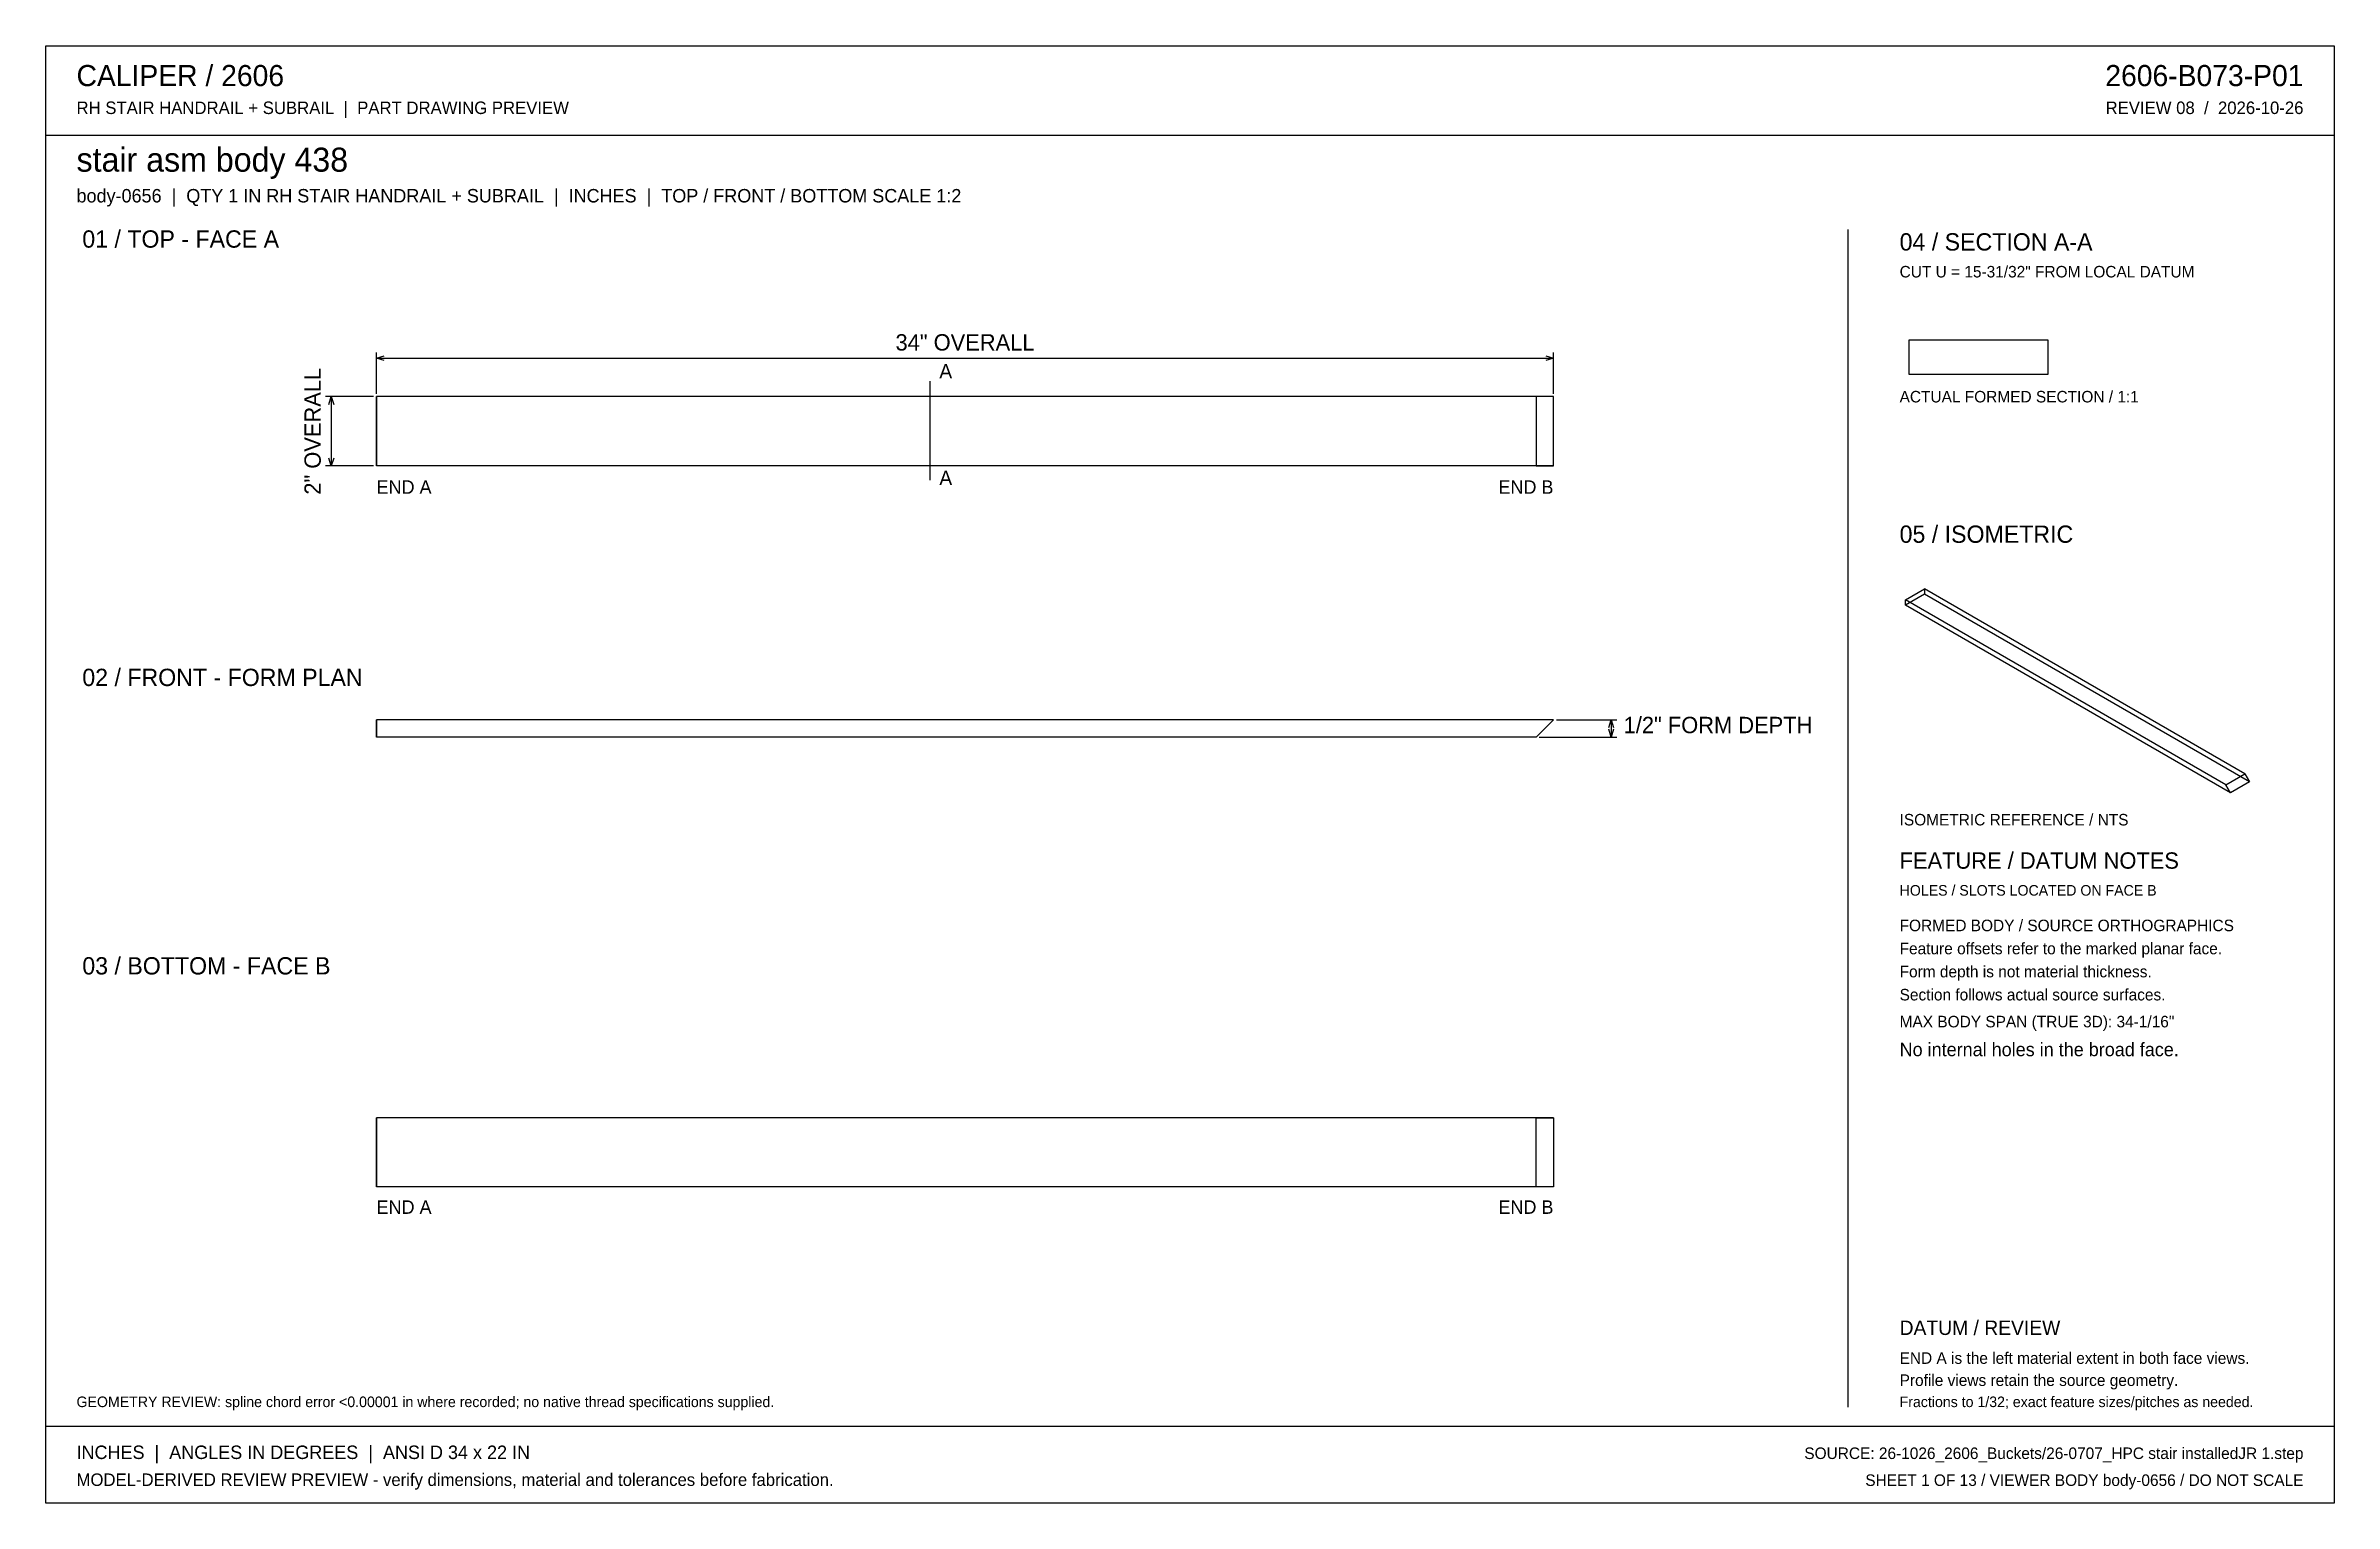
# Model space of a CAD drawing. Header units: inches. Extents: x 0.9 to 67.1, y 0.9 to 43.1.
import ezdxf
from ezdxf.enums import TextEntityAlignment as Align

# ---------------------------------------------------------------- set-up
doc = ezdxf.new("R2010")
doc.units = ezdxf.units.IN
doc.header["$MEASUREMENT"] = 0

msp = doc.modelspace()

# ---------------------------------------------------------------- linework, layer by layer
at = {"layer": 'ANNOTATION'}
for p, q in [((10.5, 33), (10.5, 34.194)), ((10.5, 34.028), (10.722, 34.097)), ((10.5, 34.028), (44.5, 34.028)), ((10.722, 33.958), (10.5, 34.028)), ((44.278, 34.097), (44.5, 34.028)), ((44.5, 34.028), (44.278, 33.958)), ((44.5, 33), (44.5, 34.194)), ((26.48, 33.361), (26.48, 30.5)), ((10.417, 32.917), (9.028, 32.917)), ((9.125, 32.694), (9.194, 32.917)), ((9.194, 32.917), (9.194, 30.917)), ((9.194, 32.917), (9.264, 32.694)), ((9.194, 30.917), (9.125, 31.139)), ((9.264, 31.139), (9.194, 30.917)), ((10.417, 30.917), (9.028, 30.917)), ((44.583, 23.583), (46.333, 23.583)), ((46.097, 23.361), (46.167, 23.583)), ((46.167, 23.083), (46.097, 23.306)), ((46.167, 23.583), (46.167, 23.083)), ((46.167, 23.583), (46.236, 23.361)), ((46.236, 23.306), (46.167, 23.083)), ((44.083, 23.083), (46.333, 23.083))]:
    msp.add_line(p, q, dxfattribs=at)
at = {"layer": 'OUTLINE'}
for p, q in [((0.944, 43.056), (67.056, 43.056)), ((0.944, 0.944), (0.944, 43.056)), ((67.056, 43.056), (67.056, 0.944)), ((0.944, 40.472), (67.056, 40.472)), ((53, 37.75), (53, 3.722)), ((54.778, 33.556), (54.778, 34.556)), ((54.778, 34.556), (58.778, 34.556)), ((58.778, 34.556), (58.778, 33.556)), ((58.778, 33.556), (54.778, 33.556)), ((44, 32.917), (10.5, 32.917)), ((10.5, 32.917), (10.5, 30.917)), ((44.5, 32.917), (10.5, 32.917)), ((10.5, 30.917), (10.5, 32.917)), ((44.5, 32.917), (44, 32.917)), ((44, 32.917), (44, 30.917)), ((44.5, 30.917), (44.5, 32.917)), ((44.5, 30.917), (10.5, 30.917)), ((44, 30.917), (10.5, 30.917)), ((44, 30.917), (44.5, 30.917)), ((54.667, 27.048), (55.219, 27.367)), ((55.219, 27.208), (54.667, 26.889)), ((64.473, 22.024), (55.219, 27.367)), ((55.219, 27.367), (55.219, 27.208)), ((64.611, 21.785), (55.219, 27.208)), ((63.921, 21.705), (54.667, 27.048)), ((54.667, 26.889), (54.667, 27.048)), ((64.059, 21.466), (54.667, 26.889)), ((44.5, 23.583), (10.5, 23.583)), ((44.5, 23.583), (10.5, 23.583)), ((10.5, 23.583), (10.5, 23.083)), ((10.5, 23.083), (10.5, 23.583)), ((44.5, 23.583), (44, 23.083)), ((44, 23.083), (44.5, 23.583)), ((44, 23.083), (10.5, 23.083)), ((44, 23.083), (10.5, 23.083)), ((63.921, 21.705), (64.473, 22.024)), ((64.473, 22.024), (64.611, 21.785)), ((64.059, 21.466), (63.921, 21.705)), ((64.611, 21.785), (64.059, 21.466)), ((10.5, 10.083), (10.5, 12.083)), ((44.5, 12.083), (10.5, 12.083)), ((44, 12.083), (10.5, 12.083)), ((10.5, 12.083), (10.5, 10.083)), ((44, 10.083), (44, 12.083)), ((44, 12.083), (44.5, 12.083)), ((44.5, 12.083), (44.5, 10.083)), ((44, 10.083), (10.5, 10.083)), ((44.5, 10.083), (10.5, 10.083)), ((44.5, 10.083), (44, 10.083)), ((0.944, 3.167), (67.056, 3.167)), ((67.056, 0.944), (0.944, 0.944))]:
    msp.add_line(p, q, dxfattribs=at)

# ---------------------------------------------------------------- texts
at = {"layer": 'ANNOTATION'}
for s, height, p in [('CALIPER / 2606', 0.61111, (1.833, 41.889)), ('RH STAIR HANDRAIL + SUBRAIL  |  PART DRAWING PREVIEW', 0.36111, (1.833, 41.083)), ('stair asm body 438', 0.69444, (1.833, 39.417)), ('body-0656  |  QTY 1 IN RH STAIR HANDRAIL + SUBRAIL  |  INCHES  |  TOP / FRONT / BOTTOM SCALE 1:2', 0.38889, (1.833, 38.528)), ('01 / TOP - FACE A', 0.5, (2, 37.222)), ('04 / SECTION A-A', 0.5, (54.5, 37.139)), ('CUT U = 15-31/32" FROM LOCAL DATUM', 0.33333, (54.5, 36.361)), ('A', 0.417, (26.758, 33.444)), ('ACTUAL FORMED SECTION / 1:1', 0.33333, (54.5, 32.75)), ('END A', 0.3889, (10.5, 30.111)), ('A', 0.417, (26.758, 30.361)), ('05 / ISOMETRIC', 0.5, (54.5, 28.694)), ('02 / FRONT - FORM PLAN', 0.5, (2, 24.556)), ('1/2" FORM DEPTH', 0.47222, (46.528, 23.194)), ('ISOMETRIC REFERENCE / NTS', 0.33333, (54.5, 20.528)), ('FEATURE / DATUM NOTES', 0.47222, (54.5, 19.278)), ('HOLES / SLOTS LOCATED ON FACE B', 0.30556, (54.5, 18.5)), ('FORMED BODY / SOURCE ORTHOGRAPHICS', 0.33333, (54.5, 17.472)), ('03 / BOTTOM - FACE B', 0.5, (2, 16.222)), ('Feature offsets refer to the marked planar face.', 0.33333, (54.5, 16.806)), ('Form depth is not material thickness.', 0.33333, (54.5, 16.139)), ('Section follows actual source surfaces.', 0.33333, (54.5, 15.472)), ('MAX BODY SPAN (TRUE 3D): 34-1/16"', 0.33333, (54.5, 14.694)), ('No internal holes in the broad face.', 0.38889, (54.5, 13.861)), ('END A', 0.3889, (10.5, 9.306)), ('DATUM / REVIEW', 0.41667, (54.5, 5.806)), ('END A is the left material extent in both face views.', 0.33333, (54.5, 4.972)), ('Profile views retain the source geometry.', 0.33333, (54.5, 4.333)), ('GEOMETRY REVIEW: spline chord error <0.00001 in where recorded; no native thread specifications supplied.', 0.305556, (1.833, 3.722)), ('Fractions to 1/32; exact feature sizes/pitches as needed.', 0.30556, (54.5, 3.722)), ('INCHES  |  ANGLES IN DEGREES  |  ANSI D 34 x 22 IN', 0.38889, (1.833, 2.222)), ('MODEL-DERIVED REVIEW PREVIEW - verify dimensions, material and tolerances before fabrication.', 0.36111, (1.833, 1.444))]:
    msp.add_text(s, height=height, dxfattribs=at).set_placement(p)
for s, height, p in [('2606-B073-P01', 0.61111, (66.167, 41.889)), ('REVIEW 08  /  2026-10-26', 0.36111, (66.167, 41.083)), ('END B', 0.3889, (44.5, 30.111)), ('END B', 0.3889, (44.5, 9.306)), ('SOURCE: 26-1026_2606_Buckets/26-0707_HPC stair installedJR 1.step', 0.33333, (66.167, 2.222)), ('SHEET 1 OF 13 / VIEWER BODY body-0656 / DO NOT SCALE', 0.33333, (66.167, 1.444))]:
    msp.add_text(s, height=height, dxfattribs=at).set_placement(p, align=Align.RIGHT)
msp.add_text('34" OVERALL', height=0.47222, dxfattribs=at).set_placement((27.5, 34.25), align=Align.CENTER)
msp.add_text('2" OVERALL', height=0.4722, rotation=90, dxfattribs=at).set_placement((8.889, 31.917), align=Align.CENTER)

doc.saveas('drawing.dxf')
